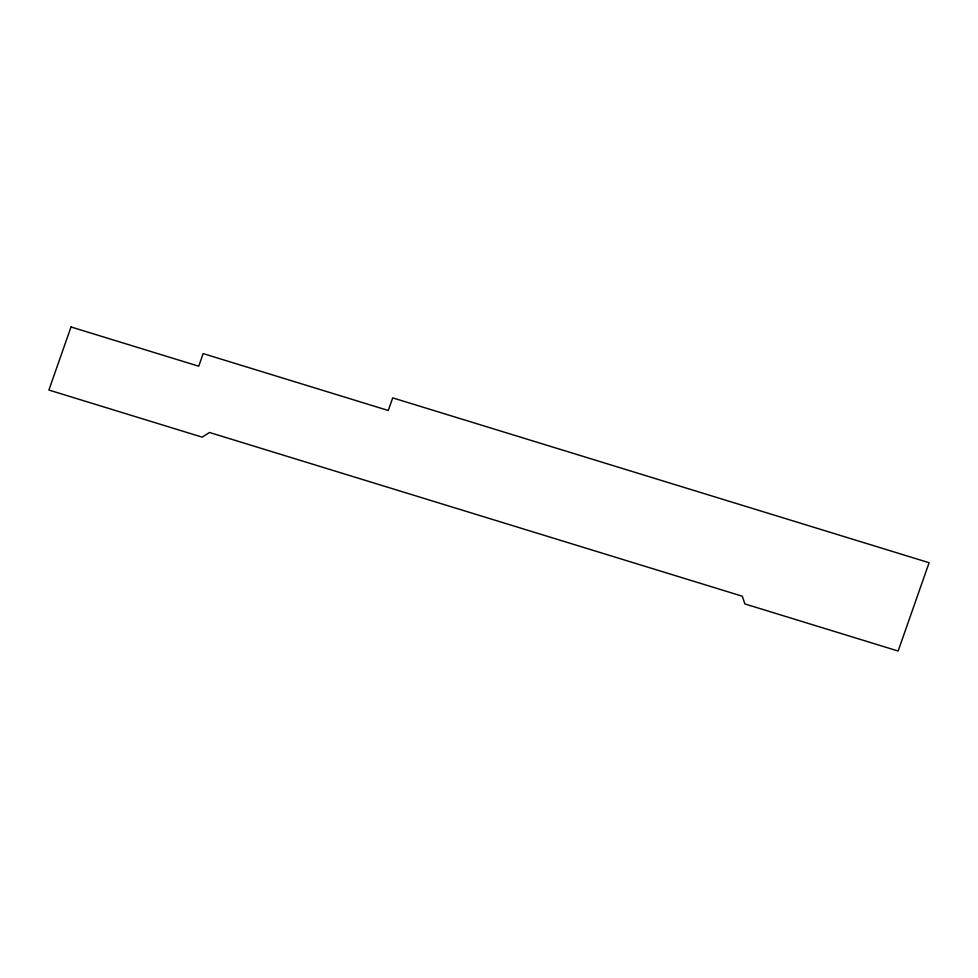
<?xml version="1.0" encoding="UTF-8"?>
<svg xmlns="http://www.w3.org/2000/svg" width="978" height="978" viewBox="0 0 978 978"><rect width="100%" height="100%" fill="white"/><g stroke="black" fill="none" stroke-linecap="round" stroke-linejoin="round"><path stroke-width="1.47" d="M71.015 326.97L48.9 390.051L202.153 437.154L209.524 432.484L742.29 596.201L744.881 603.939L898.146 651.03L929.1 562.717L392.704 397.875L388.278 410.491L203.143 353.596L198.73 366.212L71.015 326.97"/></g></svg>
